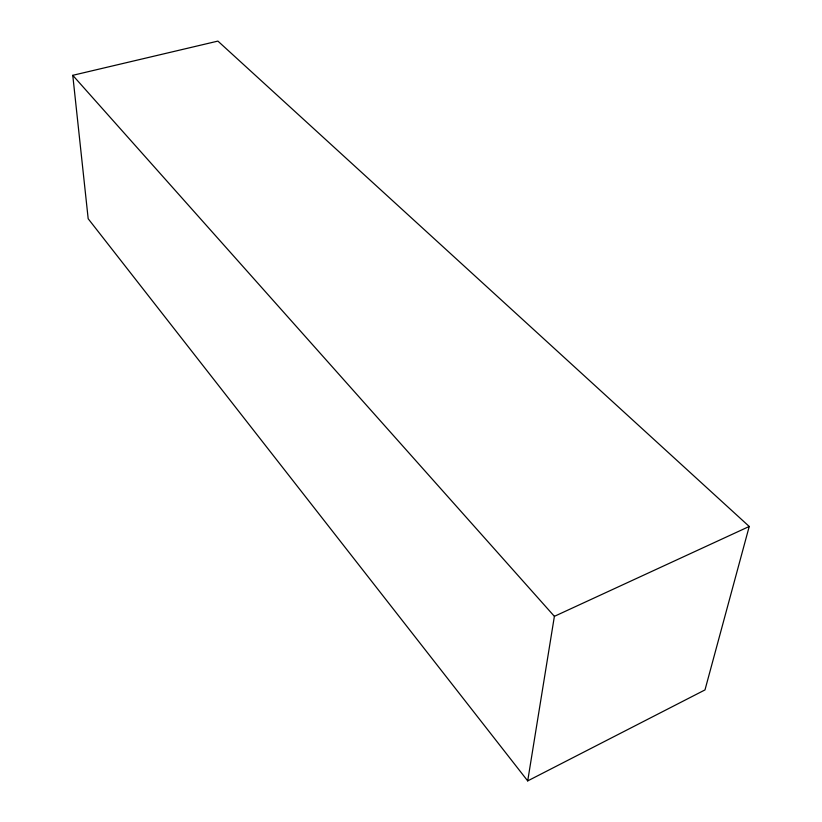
<?xml version="1.0" encoding="UTF-8"?>
<svg xmlns="http://www.w3.org/2000/svg" width="822" height="822" viewBox="0 0 822 822"><rect width="100%" height="100%" fill="white"/><g stroke="black" fill="none" stroke-linecap="round" stroke-linejoin="round"><path stroke-width="1.23" d="M527.703 780.9L554.388 616.336L72.768 75.316L217.902 41.1L749.232 526.47L704.988 689.915L527.703 780.9L88.18 218.744L72.768 75.316M554.388 616.336L749.232 526.47"/></g></svg>
